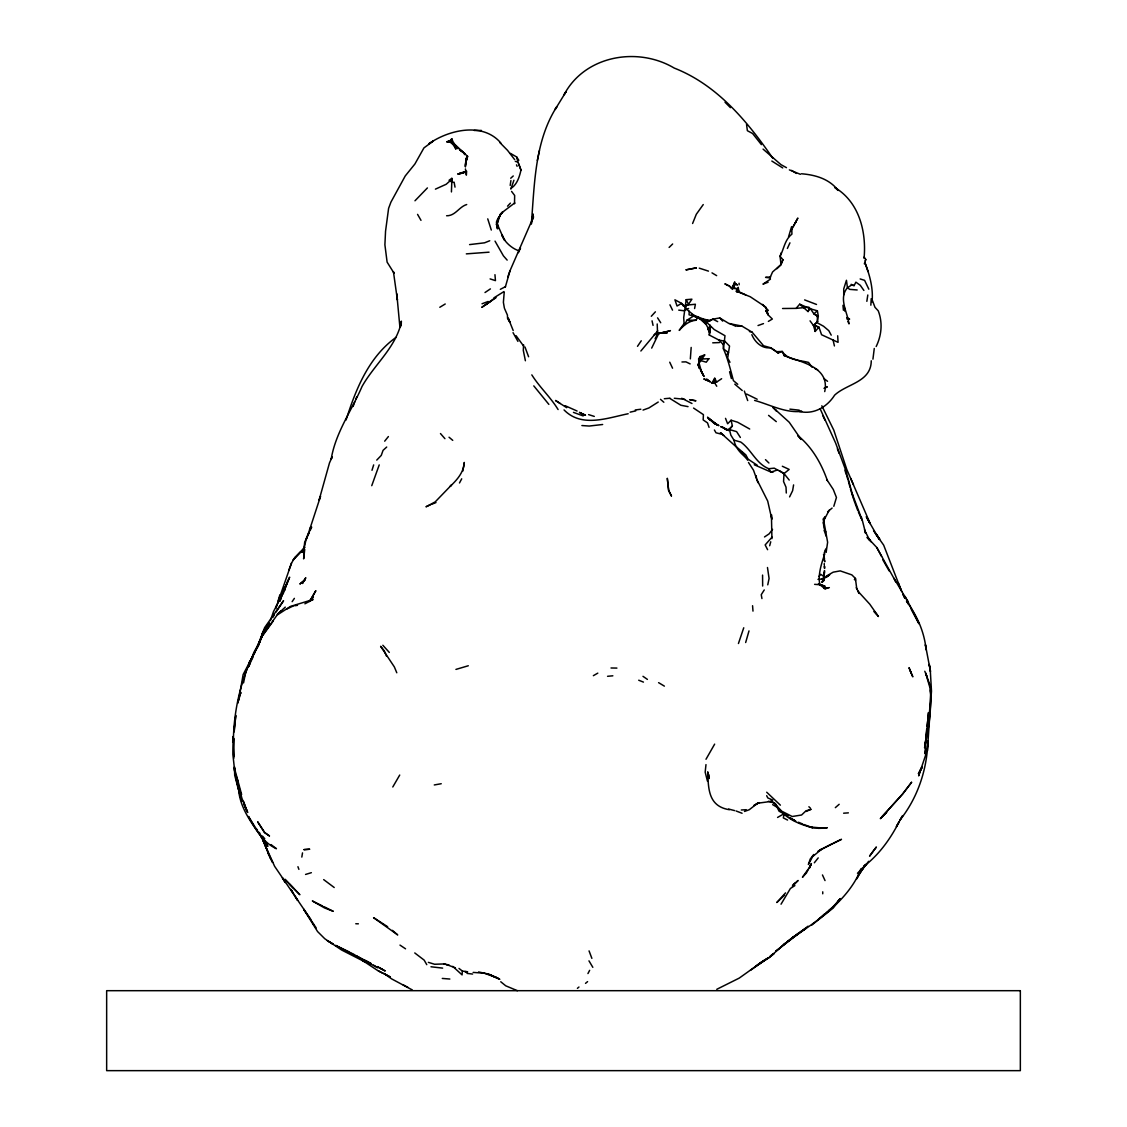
<?xml version="1.0" encoding="UTF-8"?>
<svg xmlns="http://www.w3.org/2000/svg" width="1127" height="1127" viewBox="0 0 1127 1127"><rect width="100%" height="100%" fill="white"/><g stroke="black" fill="none" stroke-linecap="round" stroke-linejoin="round"><path stroke-width="1.5" d="M822.738 893.796L822.738 891.823M843.729 294.823L843.729 288.892L846.447 280.285L847.448 287.709C838.305 298.401 847.49 312.137 848.997 323.9L847.884 321.406M497.232 221.991L497.401 228.851L497.19 222.202L498.373 217.99L497.035 224.484L500.078 215.172L497.232 220.314L501.008 213.989L504.178 210.932L514.743 202.93L514.504 203.733L514.659 195.464L511.573 191.393M824.401 560.218L824.753 561.781L823.612 554.188L824.471 558.753M234.444 767.107L234.712 775.32L241.685 801.353M810.059 320.857L813.497 325.548L818.949 327.126L815.173 331.437L815.244 325.562L818.949 327.126L821.569 334.733L838.065 342.34L837.685 335.776M824.231 565.05L824.26 563.585M737.748 384.293L733.409 380.63C730.564 369.952 727.901 358.935 723.464 348.905L724.985 335.719L714.264 329.577L703.206 318.997L691.696 314.405M304.882 603.804L309.826 601.24L313.433 596.958L309.277 601.438L313.109 599.494L290.442 606.425L277.045 615.131L262.112 635.924L255.491 650.476L256.477 648.391C238.994 681.455 231.105 720.815 233.923 758.091M872.059 301.825C873.411 288.442 869.762 275.354 865.057 262.971L868.058 271.579M689.217 311.165L689.076 314.827L698.078 317.194L695.908 320.251C688.963 320.871 683.61 325.407 679.201 330.408L684.089 323.562L683.695 317.673L686.202 299.669L691.893 299.19L688.498 304.318L685.202 306.643L683.385 306.065L681.624 303.402L674.932 299.81L677.045 306.023L681.624 303.402L685.202 306.643L685.033 305.473L686.54 309.164L693.922 315.321M465.789 161.429L465.381 166.697L465.789 161.429L467.592 156.357L451.124 140.931L448.546 140.748L457.942 148.694M655.083 338.776L657.576 334.057L657.21 323.97M927.451 750.906L927.93 741.087C927.028 769.586 917.801 797.662 899.938 820.076L902.685 815.638L896.374 826.556L899.092 821.865C890.443 838.882 879.215 854.477 864.043 866.24L866.635 863.916L857.464 873.312M523.59 344.763L523.308 350.398L525.393 360.753M690.344 358.865L691.175 347.44M927.648 746.807L931.48 691.147L930.268 669.931L929.268 664.451L930.465 671.453L925.394 644.714L926.098 649.814C924.591 633.585 918.125 617.934 908.869 604.621M929.874 687.512L925.633 673.058L930.24 685.836L930.958 697.641L930.479 688.498C931.62 707.897 929 727.577 924.83 746.511L925.492 740.65M824.401 572.516L824.499 570.614L823.738 580.884L824.401 572.516L823.217 580.292L821.71 582.279L822.71 581.898M870.847 305.192L871.213 298.683M782.335 466.254L789.154 469.424L784.026 473.594L783.561 481.539L786.026 487.202L786.294 493.02M458.999 968.431L462.352 971.065L462.084 974.897L452.744 966.36M745.637 294.865L738.96 291.766L738.199 287.258L738.002 289.977L736.114 291.118L750.244 296.739L765.839 307.136L767.91 314.687L767.036 310.474L766.036 310.939L767.91 314.687L772.347 319.026L768.36 321.392M771.925 538.636L771.417 514.645L771.826 519.251L767.712 501.078L757.189 480.172M232.697 742.27L233.162 736.466L232.838 740.312M705.981 764.613L705.178 772.15L707.46 781.166M762.655 586.04L762.57 575.094M928.084 717.406L928.493 712.546L925.676 742.58L925.69 741.834L925.831 754.527L918.66 775.869L920.914 768.332M703.037 374.911L700.543 369.952L704.051 376.46L698.007 364.683L699.628 361.344L700.078 356.569L704.685 354.963L698.007 364.683L699.36 368.416L698.627 358.921L700.078 356.569M926.309 737.114L924.83 746.511M466.184 158.358L466.789 160.161L467.592 156.357L466.184 158.358L465.465 165.387M925.816 737.213L926.662 729.338M716.744 386.237L714.321 382.292L714.743 378.263L716.645 382.053L721.632 378.714M504.192 292.499L503.389 302.346L504.361 307.981M929.352 714.715L930.761 692.542L931.057 698.289M729.972 362.274L727.676 358.147L728.507 352.61L723.464 348.905L723.182 344.411L718.801 339.988L709.292 335.043L710.545 326.478L708.418 329.408L709.573 332.479L708.813 329.338M304.318 552.85L303.628 558.865L304.727 549.413M927.944 719.026L927.042 726.45M871.27 360.781C871.115 382.264 846.898 383.631 834.614 395.168C827.162 406.917 813.793 414.961 799.212 411.44M510.207 185.448L510.911 180.517M709.292 335.043L710.545 326.478M928.775 721.435L928.084 725.07M824.725 391.59C830.078 366.768 800.945 362.204 784.181 355.639L782.208 351.455L776.616 351.68L770.657 347.75L763.571 345.764L752.118 332.169L741.82 326.041L728.986 323.534L719.73 317.955L712.884 319.152L705.896 322.547L712.884 319.152L717.674 321.632M866.846 301.332L867.804 294.992M772.742 158.16C747.384 121.307 717.096 84.849 674.228 68.071C637.614 46.306 584.73 55.462 564.063 94.753L566.092 91.625L555.104 109.53L556.837 106.628C534.508 141.551 534.621 184.377 531.31 224.09L533.113 213.975L532.169 220.441L533.536 216.736L510.01 270.705L505.347 287.019M462.817 471.1L464.296 462.436C463.732 472.354 457.111 479.834 450.208 486.329L451.547 484.976L435.219 501.867L425.992 506.798L430.768 504.628M301.825 857.083L302.515 852.885M823.992 528.197L823.471 523.421L824.471 517.772L823.541 522.97L823.386 518.674L827.627 542.256L826.147 552.315L825.33 549.962M793.591 484.906L792.633 490.654L789.59 496.894M926.873 731.902L927.465 728.465M694.598 308.53L695.387 304.248L685.949 305.192M303.445 550.652L305.938 540.256M772.657 804.65L777.109 807.27L779.123 811.257L784.124 813.694L783.335 817.906L787.576 820.047M243.531 682.92L246.193 669.917L245.573 672.594L250.166 660.802L249.095 662.817L255.068 652.167M823.471 523.421L824.753 516.87L823.893 520.251L829.275 510.122M791.591 226.64L788.534 236.924M767.755 584.843L769.079 578.475L767.473 567.515M924.577 747.863L925.309 744.426L924.605 747.483M539.467 150.553L537.325 160.428M518.8 163.88L520.97 170.092C519.448 176.854 517.039 184.729 510.799 188.477M281.651 596.831L284.37 586.716L280.186 600.494L281.299 595.31L279.778 601.297L281.384 596.465L273.495 611.567L270.41 620.653M464.423 154.596L464.704 153.441L459.492 149.623L461.873 151.553M346.088 419.977C355.78 389.195 368.811 356.907 396 337.396M872.932 359.161L874.27 348.468M745.665 642.517L749.004 630.895M769.671 545.75L770.741 541.791M513.912 180.25L510.869 189.068M239.318 697.331L237.67 703.206L239.361 697.148M275.904 608.017L291.527 563.063L294.584 557.992L304.684 547.285L301.726 552.399L304.515 547.229L303.219 552.512L304.093 547.68L303.769 551.244L304.642 542.481L310.967 526.816L309.46 530.197L320.533 496.345L319.096 500.078L329.521 462.817L332.254 456.745L331.183 459.182C335.522 432.627 351.624 410.679 362.035 386.476C374.164 364.838 394.76 348.595 401.057 323.534L400.339 326.943L401.353 321.153L401.24 325.224M275.847 608.157L276.777 604.861M379.221 464.902L371.755 485.681M278.115 600.888L279.848 594.901M240.784 692.344L238.713 699.867L243.136 674.538L256.054 649.927M240.643 692.739L239.727 695.866L240.629 693.119M692.598 223.498L696.303 214.285L703.248 204.565M371.995 470.283L373.671 464.902M260.351 640.39L263.112 631.683L269.128 622.696L262.098 634.149L263.112 631.683L260.985 638.276L264.606 629.613L259.027 643.559M713.546 382.039L714.743 378.263L711.644 383.307L716.645 382.053L712.377 382.574L714.321 382.292M864.339 263.817L865.775 259.464L864.17 257.041M781.293 252.659L780.067 256.28L780.997 264.521L772.573 271.973L770.065 277.594M858.14 876.172L860.239 870.199L861.972 868.396M510.01 270.705L507.756 277.059M286.343 584.871L284.342 590.449L289.639 577.165L286.019 585.476L287.949 580.306M861.113 868.903C848.575 899.839 818.625 920.196 791.774 938.227L793.619 936.72L775.77 951.244L807.989 926.197M659.154 332.662L651.688 348.102M708.418 329.408L710.038 325.041M865.282 260.802L865.775 259.464M260.083 640.629L262.83 633.473L259.337 642.08L261.985 636.896M291.527 563.063L288.906 570.037M824.809 553.751C821.541 563.585 817.737 574.361 819.836 584.73L825.091 588.843L827.936 588.04M307.798 535.269L309.291 532.183L306.375 539.03L307.333 536.522M738.439 643.517L743.75 627.781M355.738 399.381L356.681 396.986M822.795 581.053L824.33 573.305M354.751 401.902L352.906 406.523L353.568 404.959M833.811 506.305L836.445 497.514L833.29 489.498L826.654 479.369L827.373 480.553C821.329 463.394 812.06 447.081 797.761 435.487L801.142 439.502L789.238 422.273L775.573 409.862M780.997 264.521L782.941 259.731L780.067 256.28C784.026 248.828 784.716 239.699 791.915 234.134L791.816 229.556M256.026 650.209L264.648 627.598L283.553 600.719L276.129 611.933M282.919 594.281L285.356 588.308L284.835 589.576M782.941 259.731L780.701 265.099L776.912 268.733M257.365 646.983L260.112 641.038L253.786 652.632L248.743 666.606L250.588 662.267M257.942 646.405L259.858 641.953M518.434 252.673L520.491 248.01L519.998 249.109M824.246 552.765L826.161 548.497M782.561 308.502L796.085 308.375L799.691 304.205L808.059 311.559L809.721 307.896M787.379 248.447L789.942 242.826M876.172 346.524C881.638 335.254 882.793 322.618 878.257 310.855L874.975 307.291L872.439 300.543M810.876 864.916L809.411 868.058L811.384 863.55L806.453 872.932L802.452 877.257L808.045 869.354M399.719 775.052L392.788 786.984M309.981 530.803L311.728 527.182M256.745 648.659L258.661 644.7L256.829 648.462M251.208 660.831L253.124 656.872M714.645 744.13L705.995 759.26M790.886 230.965L797.86 218.06L793.183 226.626M919.759 771.896L922.28 766.881L918.463 773.587L922.28 766.881M808.059 311.559L809.609 308.502M856.534 879.145L857.83 876.595M857.168 289.977L849.744 289.371L847.419 287.737L851.477 285.089L854.125 285.596L855.886 282.159L860.295 285.314L863.888 290.442M795.183 223.273L796.169 221.343M587.942 973.573L589.646 970.333M723.182 344.411L724.844 341.284L718.801 339.988M459.478 482.976L461.704 478.82M781.039 904.192L790.421 888.456L794.887 885.611M857.295 877.75L864.972 865.142L858.999 873.862L862.831 868.72M450.152 142.298L448.546 140.748L449.941 142.101L451.814 138.79L455.942 149.187L451.124 140.931L451.814 138.79L449.715 141.044L446.813 141.748L450.152 142.298L451.124 140.931L449.941 142.101L446.813 141.748M840.164 898.571L833.177 908.038L811.539 925.267M272.72 617.54L274.425 614.736M764.247 589.942L761.246 594.704L761.937 598.578M265.944 630.232L269.452 624.752M262.647 635.6L273.312 620.921M292.147 601.663L294.386 598.367M637.502 346.327L641.263 340.791M839.953 898.782L836.459 903.727L839.615 899.473L831.994 907.982L825.936 912.828M868.621 861.324L858.436 874.721M772.544 529.352L769.163 533.832L764.515 536.959M799.691 304.205L810.552 308.854L813.863 313.841L817.188 316.081L817.667 321.561L813.497 325.548L815.173 331.437M813.722 854.505L810.2 859.07L808.383 864.494L812.637 856.576L821.935 848.983L817.948 851.251M749.694 429.021L737.636 422.231L731.085 420.216L732.381 425.964L728.662 430.584L720.66 426.57L724.774 428.119M823.752 588.364L829.373 587.632M814.328 862.789L818.216 857.886M384.687 441.178L388.392 436.558M792.408 886.329L798.085 880.483L794.042 884.146M738.002 289.977L738.96 291.766L736.579 291.668L738.002 289.977L736.973 288.723L732.24 287.455L734.762 281.877L732.987 288.019L735.706 283.553L737.41 285.103L735.508 283.68L732.24 287.455L735.706 283.553M854.379 579.63L855.421 578.419L851.829 574.869L840.221 570.882L833.205 572.164L826.246 576.151M883.85 815.046L886.245 812.567L880.328 818.681L902.657 793.971L911.574 782.307L902.657 793.971L882.3 816.469L886.977 811.849M726.619 354.78L728.507 352.61L729.535 346.017L724.844 341.284M785.533 892.88L776.841 902.516L784.533 895.134M818.85 576.517L820.766 574.333L825.471 577.545L829.683 574.798L826.035 577.447M427.401 187.927L414.975 200.789M640.869 351.004L657.731 330.859M500.275 214.482L502.445 212.087L500.36 214.243M651.293 316.278L655.393 311.827M507.544 206.185L510.39 203.128M772.023 537.156L765.163 544.919L767.6 549.694M376.756 460.098L381.264 455.407L383.053 450.363L386.702 447.039M731.085 420.216L727.633 423.766L725.52 418.356M765.754 959.598L757.795 964.797L768.98 957.711L785.477 943.158L783.364 944.863L799.973 932.621M669.114 247.433L672.65 243.981M805.566 811.215L801.593 815.004L792.211 816.511L781.8 811.229L771.164 800.128M813.497 325.548L817.667 321.561M281.017 610.919L277.228 614.483L285.286 607.129M728.591 429.542L732.381 425.964M817.92 919.773L824.71 913.772M804.467 929.338L800.931 931.733L805.791 928.38L795.662 935.001M510.728 178.235L513.25 175.967M450.349 180.574L446.207 184.264L435.416 189.139M835.332 807.65L839.164 804.298M817.188 316.081L818.329 316.222L817.385 310.813L813.863 313.841L818.329 316.222L816.892 322.576L823.541 326.238L828.796 330.676L831.219 335.142M787.886 941.284L794.422 935.973M827.612 511.827L832.092 508.066M577.404 988.337L578.954 987.027M585.519 983.364L587.59 981.617M792.52 885.216L795.38 882.835M770.882 955.738L773.516 953.569L769.741 956.612M768.98 957.711L774.122 953.724M750.469 970.305L768.473 957.64L756.907 965.374M496.077 297.627L481.778 307.361L494.767 298.091M786.618 942.299L791.041 939.002M486.399 304.29L490.048 301.571L485.624 304.839M760.246 963.106L739.227 978.109L716.772 989.309M286.328 609.256L293.274 605.96M451.716 178.39L449.081 180.264L452.096 182.335L454.125 182.222L455.012 187.138M762.261 961.57L760.964 962.5L765.557 959.471L755.16 966.783M493.95 297.824L503.994 291.555M770.474 279.116L762.965 284.159L768.107 282.229M485.004 292.527L490.4 288.892M704.685 354.963L698.627 358.921L699.628 361.344M662.803 333.057L670.438 330.62L654.167 334.677L664.296 332.141L666.86 333.029L660.521 333L657.576 334.057M439.798 307.277L445.221 303.994M658.238 402.043L648.898 407.96L643.038 410.073M593.365 675.679L597.803 673.129M777.574 817.441L784.124 813.694M766.036 310.939L766.909 310.46L767.473 311.277L766.036 310.939L766.952 311.615M500.346 289.315L505.488 286.667M824.457 388.223L827.303 386.8L824.105 388.294M832.501 843.531L819.836 850.124L841.489 839.319L833.825 842.954M466.705 204.536C459.027 206.833 455.393 215.947 446.602 215.764M736.579 291.668L737.946 291.034L736.973 288.723L731.268 288.301M688.611 308.474L683.582 310.714L678.736 310.136M806.129 811.454L811.144 809.271L806.214 810.792M489.738 240.755L484.568 242.812L469.579 244.601M455.928 669.41L468.297 665.761M432.078 504.121L435.98 502.572M482.032 303.783L488.146 301.472M751.836 334.663C754.879 342.199 762.021 348.905 770.657 347.75L778.137 353.005L782.208 351.455C787.97 360.26 799.409 360.105 808.538 362.415L812.046 367.219M744.482 811.454L749.272 809.721L757.626 803.227L759.373 802.621L753.907 805.551L757.626 803.227L771.685 801.339M758.02 325.548L763.486 323.604M789.224 480.06L784.026 473.594L780.278 471.142L777.531 469.987L771.009 472.072L754.259 464.761M305.558 874.439L311.362 872.692M664.31 398.733L669.973 398.225M821.583 579.419L824.541 578.672L817.991 579.391M460.957 173.276L457.689 174.023L463.394 172.966L466.62 171.163L466.353 175.15L465.437 168.937M630.134 412.158L635.769 410.876M466.324 253.871L489.048 252.18M434.275 784.956L441.235 783.73M784.181 355.639L785.604 355.399M294.682 605.748L297.486 605.34M823.992 828.204L827.288 827.739L813.905 827.951L809.299 826.936L823.992 828.204L818.16 828.345M635.248 409.96L640.826 409.242M808.904 307.136L796.085 308.375M722.055 426.964L726.197 429.415L729.451 429.556L730.831 435.078L733.973 440.178L740.749 442.038C751.47 449.758 756.048 463.62 768.755 468.719L774.221 468.156L777.531 469.987M628.176 413.736C607.228 418.018 581.659 427.964 564.049 409.932M607.566 676.299L612.849 675.806M773.446 471.847L771.009 472.072L768.755 468.719M602.649 424.499L589.21 426.048L581.898 425.541M770.614 276.988L765.571 277.355L770.262 277.989M843.63 813.201L848.363 812.863M737.509 326.309L741.82 326.041M741.298 809.989L746.257 809.707M712.715 342.833L719.449 342.566M681.962 361.978L685.934 361.866L690.147 363.894M500.797 142.96C482.877 121.871 449.025 129.732 428.964 143.707L433.317 141.03L423.949 147.891L414.891 164.007L405.255 175.939L390.914 202.156L388.604 208.34L385.547 231.218L384.899 244.813L387.11 262.126L394.126 273.298L393.45 271.818L397.394 299.965L396.789 293.879L399.874 326.886M481.426 130.436L474.171 130.464M660.521 333L666.86 333.029M445.066 963.909L434.599 964.261L428.345 962.345M695.908 320.251L687.005 320.153L684.582 324.773L684.089 323.562M611.017 667.987L616.906 668.086M799.071 411.256L801.776 411.313C785.589 413.327 769.91 404.635 754.583 400.409M355.78 923.746L358.372 923.816M473.143 972.418L484.314 973.193L497.979 978.137L488.667 974.277L499.81 979.321L489.78 974.517M846.771 318.899L849.617 319.11L846.743 317.532M705.643 320.336L710.193 320.688L703.206 318.997L707.981 327.957M442.629 968.121L430.979 966.769M467.635 971.812L464.93 971.615L467.156 972.305M442.291 978.433L449.856 979.039M789.914 409.143L799.24 410.172M684.737 399.296L674.312 398.268M814.61 584.335L819.836 584.73L818.399 583.885L824.781 586.139L825.091 588.843M466.987 973.404L472.607 974.052M462.352 971.065L467.325 971.713M690.104 399.789L695.951 400.803L689.597 399.662M478.552 971.939L488.315 974.052M801.396 173.769C815.258 174.854 829.402 178.869 838.164 190.463L834.98 187.631C859.225 202.142 866.564 231.894 864.057 258.421M688.033 406.636L680.849 405.255L669.917 398.465M443.827 963.994L448.504 964.951M448.884 965.036L446.56 964.543L455.407 967.868M691.541 321.139L687.005 320.153L693.556 316.067L702.614 320.096L705.502 323.843L699.782 318.702M772.742 800.071L767.811 797.944L766.67 795.69M749.399 331.521L752.118 332.169M449.335 141.044L453.519 142.988L456.365 146.749M722.52 434.444L715.983 432.782L714.405 429.993M728.62 809.045L734.635 810.609M810.552 308.854L817.385 310.813M515.307 161.372L517.885 162.119L520.97 170.092M729.451 429.556L736.593 431.627L740.369 437.459M860.155 278.947L864.592 280.341L868.832 289.188M588.59 414.609L594.295 416.412M490.104 278.904L495.457 280.637L494.95 274.692M768.473 801.255L775.32 803.509C782.913 817.385 797.944 824.091 812.623 827.697L803.636 824.443M818.963 584.18L824.781 586.139M573.46 412.369L583.194 415.933M518.533 250.631C513.01 248.94 504.685 242.643 502.135 235.36L504.657 240.305L502.135 235.36M800.353 174.291L789.365 169.881M804.622 299.909L816.511 304.459M729.38 809.721C708.024 806.312 708.404 788.322 707.714 771.826L709.094 778.546L708.841 774.658M757.189 399.24L746.595 394.041M736.128 811.003L742.073 813.257M577.094 411.031L565.162 405.72M638.713 680.215L643.447 682.103M851.139 284.342L854.125 285.596M708.46 271.128L699.275 268.156M581.138 413.341L585.491 415.173L579.884 412.693M798.451 822.231L802.354 823.893M728.253 285.356L724.844 283.835L730.141 286.751M707.826 380.715L703.783 378.897L710.095 381.729L706.53 379.109L710.447 381.926M729.761 323.534L736.072 326.393M792.718 819.667L794.648 820.724L789.393 817.469L795.676 821.005M814.849 368.515L817.653 369.797M714.828 423.724L718.927 425.626L713.983 423.076L707.601 417.356L717.505 424.964L708.672 418.61L714.828 423.724L713.349 422.583M517.392 990.689L505.741 985.815L500.754 981.758M691.964 403.494L681.708 398.254M324.055 906.714L333.254 911.306L324.548 907.953L312.362 900.966L322.66 906.038M365.444 960.429L371.022 963.571L355.202 955.189M316.166 927.901L303.755 909.348L317.575 931.564L324.787 938.749L341.678 950.047L365.585 962.233L362.795 960.655L377.263 970.262L390.125 976.94M373.544 965.149L377.756 967.727L335.635 945.398L349.75 952.146M771.84 161.048L782.73 167.937M366.289 961.556L356.343 956.034L360.555 958.429M378.32 970.896L383.067 973.39M390.027 976.855L383.983 973.474L391.604 978.87L412.271 989.915M566.67 407.678L555.555 400.479L560.133 403.508M403.001 984.759L408.016 987.477M724.816 428.908L727.394 430.317L726.197 429.415M757.231 465.197C747.708 458.914 736.311 452.434 733.973 440.178M382.49 969.459L377.249 966.6L385.223 970.981L380.475 968.361M786.463 167.669L780.969 164.641L763.078 149.116M779.335 471.001L784.026 473.594M350.934 952.822L354.484 954.837L353.793 954.442M782.237 812.37L788.351 815.906M510.489 153.399L516.687 156.991L518.829 160.302M332.972 944.06L327.379 940.693L332.972 944.06L330.62 942.637M712.01 272.875L716.659 275.65M579.461 412.299L584.152 415.116M658.591 682.652L664.381 686.132M414.764 952.949L424.175 960.134L426.767 964.656M791.563 170.431L796.395 173.431M399.986 945.102L405.551 948.821M387.632 926.718L373.586 917.674L397.718 934.945L392.421 930.353M334.212 887.512L323.674 879.609M642.982 676.327L647.405 679.398M776.292 421.639L768.572 415.37M823.696 378.362L827.542 381.292M693.57 408.059L703.431 414.651L703.163 419.934L707.517 422.893L709.052 427.372M742.256 390.534L734.79 384.152M720.421 432.683L723.802 435.431M866.931 537.452L870.1 540.664M449.039 437.22L452.744 440.361M710.249 420.033L707.601 417.356M736.593 446.996L745.82 454.871L747.581 458.21M271.015 844.574L276.439 848.73C262.887 842.503 255.406 828.937 248.504 816.469L254.829 826.683M776.616 351.68L778.137 353.005M660.507 399.338L663.831 402.254M766.698 792.225L780.377 805.171M762.556 304.403L768.304 310.418M499.796 142.509L507.544 150.356L514.687 159.64M460.774 150.285L463.31 152.638M736.466 447.081L720.618 432.782M808.89 806.749L810.454 808.228M389.308 652.42L382.856 645.264M765.487 459.647L768.91 463M773.094 407.594L776.573 411.045L773.108 407.551M289.4 884.005L299.852 894.725L284.877 879.243L293.612 888.217M725.041 102.247L730.437 107.657M873.946 611.567L876.764 614.454M548.863 404.382L533.789 385.885M719.73 317.955L722.675 321.11M507.164 260.112L503.417 255.857L495.035 241.136M761.401 144.636L752.582 133.479L747.37 130.704L746.539 124.322M747.779 460.281L741.411 451.885M729.578 286.047L732.494 289.385M440.474 433.543L444.926 438.671M262.591 836.22L264.746 838.742M255.66 827.894L257.562 830.261M874.538 611.736L878.426 616.539L869.805 604.213L857.816 591.083L859.281 593.464L856.266 587.716M523.632 346.102L516.067 335.705M558.09 409.552C550.539 397.113 539.551 387.251 531.817 374.882M310.756 919.378L274.608 866.297L259.337 832.388M312.897 923.407L313.489 924.196M238.67 790.661C240.572 808.834 251.87 823.569 262.182 837.924L259.604 834.417M875.27 533.198L879.722 539.143L873.538 530.789M869.424 539.579L871.016 541.791M513.039 332.648L517.927 341.382M588.97 960.852L592.83 967.332M267.395 845.687L263.788 839.742L267.86 846.377L261.436 836.924M736.973 288.723L738.96 291.766M657.576 317.856L660.718 322.745M894.57 579.461L895.895 581.926L876.834 547.581L867.79 537.875L869.734 540.298L865.001 531.042M905.094 596.437L908.221 602.212L893.908 578.221M748.497 462.479L753.484 470.17L757.964 482.666M882.737 559.654L889.161 570.952M295.344 896.726L297.598 900.36L290.893 889.358L293.133 893.091M867.241 518.519L879.328 539.481L876.144 533.846L879.37 539.044L876.299 534.677L883.667 545.13L900.642 588.872L898.275 582.828M911.25 609.355L918.984 623.78L907.601 601.057M509.784 322.153L507.573 318.462L507.418 315.095L504.544 308.516M866.198 516.758L870.269 523.773L846.743 469.325L833.797 430.148L821.822 405.79M820.104 408.678L835.628 443.052L846.166 471.495L852.702 495.443M669.734 362.204L672.551 368.205M265.761 842.897L267.029 845.081M261.873 836.164L265.127 841.799M417.568 214.369L420.991 220.343M881.553 556.358L876.834 547.581M867.776 519.096L869.368 522.069M905.037 598.296L903.009 594.38L904.798 598.226M708.911 330.718L707.686 328.267L709.573 332.479M686.202 299.669L688.498 304.318M822.456 874.946L825.034 880.581M822.964 415.976L824.964 420.103M824.57 529.451L825.809 531.986M669.945 304.811L672.523 310.136M496.176 224.048L498.219 228.513M858.351 511.813L861.282 518.519M589.055 950.892L591.872 958.359M850.66 478.327L853.421 484.568M910.377 671.283L912.814 676.834L909.01 667.663L911.25 673.228M260.393 834.868L261.21 836.699M509.925 322.04L508.164 318.025L513.194 330.521M528.591 356.752L524.985 347.017M386.575 656.252L384.321 650.941L380.616 646.292L394.351 666.916L396.789 672.777M924.788 671.255L926.972 676.454M243.798 803.621L247.686 812.511L241.953 798.395L234.684 771.333M243.798 803.593L246.63 810.369L243.559 801.367M516.504 164.852L517.096 166.289M899.698 586.477L901.755 591.576M502.797 236.656L496.556 222.399M857.746 510.461L853.9 500.078M837.375 448.771L839.08 453.279M747.708 400.564L744.341 391.083M702.008 373.389L699.078 363.204M297.937 866.705L298.894 869.354M487.737 218.849L491.302 230.035M824.076 530.169L826.26 536.353M237.91 782.053L236.304 777.236M853.449 498.754L850.434 488.836M846.786 476.186L847.786 479.158M496.5 222.019L498.078 227.457L496.768 221.455L497.204 226.992L497.19 222.202M234.515 766.839L234.641 771.248L234.501 768.375L241.615 794.465M852.421 494.218L862.507 521.012L865.635 533.296L864.508 529.591M236.98 778.56L237.867 781.377L236.388 776.588M844.898 470.156L846.292 474.692M729.578 371.713L731.367 378.531M848.293 480.637L850.012 487.258M237.487 785.561L238.473 789.689M237.149 784.181L235.599 775.376M516.687 156.991L517.885 162.119M832.994 339.692L834.417 345.947M856.83 589.407L855.421 578.419L855.492 580.475M652.054 320.857L653.054 325.379M449.715 141.044L449.941 142.101M234.796 771.84L232.923 754.879L233.698 738.284L233.81 756.33M767.036 310.474L767.276 311.855M496.57 221.582L497.021 224.245M756.132 475.679L756.583 478.665M453.519 142.988L453.801 144.989M452.096 182.335L451.913 178.277L451.434 191.928M861.422 516.997L861.775 519.857M930.395 690.597L930.958 697.641M842.968 305.318L843.419 310.263M752.568 605.72L752.991 611.116M739.058 283.243L739.157 284.751M844.954 308.333L844.968 311.376M234.458 726.901L234.162 731.93L235.811 715.391L234.458 726.901M925.605 748.497L925.056 753.625L925.605 748.497M497.092 221.878L496.81 225.02L497.12 221.85M305.685 577.912L302.43 583.434L305.685 577.912M315.743 590.858L310.108 600.649L315.743 590.858M464.056 171.825L463.394 172.966L459.182 173.614L464.056 171.825M872.735 851.702L869.579 856.168L876.383 847.011L872.735 851.702M295.105 557.4L293.133 560.02L300.458 552.174L295.105 557.4M708.883 358.71L706.249 362.204L700.543 360.513L702.417 358.978L708.883 358.71M833.98 905.939L829.063 910.517L833.98 905.939M305.093 579.701L300.078 583.885L305.093 579.701M696.317 267.888L686.118 269.832L696.317 267.888M309.559 849.237L304.008 849.631L309.559 849.237M1020.344 990.689L106.656 990.689L106.656 1070.65L1020.344 1070.65L1020.344 990.689M269.438 835.924L264.549 832.656L257.66 821.78L264.591 832.402L269.438 835.924M305.318 911.588L303.783 909.404L305.318 911.588M671.438 495.979L668.635 490.428L667.325 478.44L668.635 490.428L671.438 495.979M908.263 603.889L906.531 601.057L908.263 603.889M284.694 881.553L282.398 877.778L285.3 882.554L284.694 881.553M272.565 862.338L269.663 856.52L272.565 862.338M268.268 853.491L267.733 852.392L270.353 857.929L268.268 853.491M265.38 845.884L262.718 839.474L268.001 852.392L265.38 845.884M497.12 224.935L496.796 223.005L497.387 226.795L496.768 221.455L497.12 224.935M824.499 567.008L824.415 566.092L824.57 568.417L824.499 567.008"/></g></svg>
